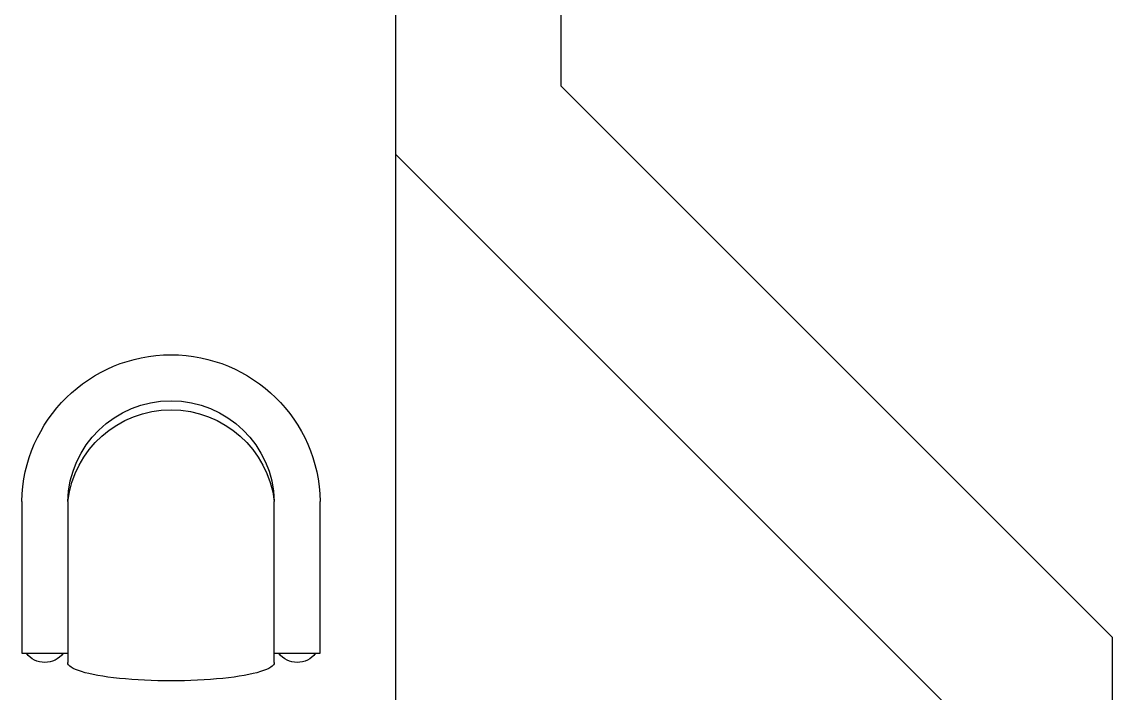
# Model space of a CAD drawing. Header units: millimetres. Extents: x -112665 to -16847, y 30630 to 100849.
# Drawn here: x -89757 to -87382, y 37747 to 39209 of the extents above; entities that cross this region are included whole.
import ezdxf

# ---------------------------------------------------------------- set-up
doc = ezdxf.new("R2010")
doc.units = ezdxf.units.MM
doc.linetypes.add('CENTER2', pattern=[1.125, 0.75, -0.125, 0.125, -0.125])
for name, color, linetype in [('axis', 40, 'CENTER2'), ('furniture _san', 36, 'Continuous'), ('wall', 5, 'Continuous')]:
    doc.layers.add(name, color=color, linetype=linetype)

# ---------------------------------------------------------------- blocks, each defined once
blk = doc.blocks.new('clab-65x60')
at = {"color": 0}
for p, q in [((-325, -303.7), (-325, 27.1)), ((-225, -323.7), (-225, 27.1)), ((225, 27.1), (225, -323.7)), ((325, 27.1), (325, -303.7)), ((-225, -303.7), (-325, -303.7)), ((325, -303.7), (225, -303.7))]:
    blk.add_line(p, q, dxfattribs=at)
for centre, radius, start, end in [((0, 21.4), 325, 1.005, 178.995), ((0, 21.4), 225, 1.4518, 178.5482), ((0, 0), 226.6, 6.8053, 173.1947), ((-275, -273.7), 50, 216.8699, 323.1301), ((275, -273.7), 50, 216.8699, 323.1301)]:
    blk.add_arc(centre, radius, start, end, dxfattribs=at)
blk.add_ellipse((0, -323.7), major_axis=(-225, 0), ratio=0.177778, start_param=0, end_param=3.141593, dxfattribs=at)

msp = doc.modelspace()

# ---------------------------------------------------------------- linework, layer by layer
at = {"layer": 'axis'}
msp.add_line((-88943.1, 39530.9), (-88943.1, 32298.7), dxfattribs=at)
at = {"layer": 'wall'}
for p, q in [((-88943.1, 43778.9), (-88943.1, 38920.8)), ((-88583.1, 43570.9), (-88583.1, 39069.9)), ((-88583.1, 39069.9), (-87382.3, 37869.1)), ((-88943.1, 38920.8), (-87742.3, 37720)), ((-87382.3, 37869.1), (-87382.3, 36170.9))]:
    msp.add_line(p, q, dxfattribs=at)

# ---------------------------------------------------------------- block references
at = {"layer": 'furniture _san', "xscale": -1}
msp.add_blockref('clab-65x60', (-89432.3, 38137.5), dxfattribs=at)

doc.saveas('drawing.dxf')
